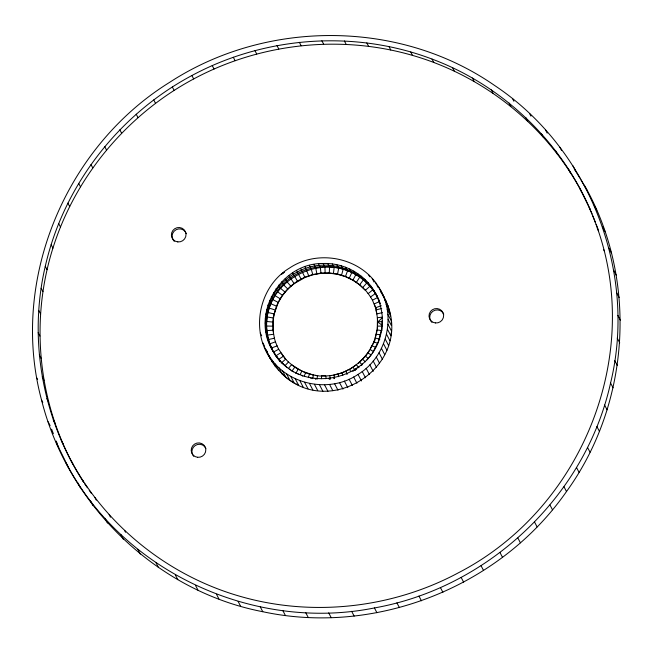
<?xml version="1.0" encoding="UTF-8"?>
<svg xmlns="http://www.w3.org/2000/svg" width="653" height="653" viewBox="0 0 653 653"><rect width="100%" height="100%" fill="white"/><g stroke="black" fill="none" stroke-linecap="round" stroke-linejoin="round"><path stroke-width="0.98" d="M273.215 351.494L275.786 355.909L280.741 352.742L285.802 359.436L278.684 349.257L273.501 352.04C249.503 315.693 280.096 262.8 323.064 263.486C342.825 262.759 362.635 272.832 373.287 289.573C378.258 297.237 381.115 306.135 382.136 315.162C382.87 317.611 380.56 345.062 382.34 320.582M83.486 482.004C42.616 418.94 28.112 339.576 45.277 266.293C63.684 185.444 118.822 114.471 191.892 75.536C264.8 36.25 354.448 29.638 432 59.056C502.524 85.331 560.747 141.244 590.557 210.266L579.529 187.835M72.752 463.793C37.499 398.354 30.536 318.901 52.926 248.116C75.479 176.188 127.278 114.455 193.672 78.948C260.025 43.31 340.131 34.372 412.541 55.399C483.906 75.928 546.275 125.678 581.317 191.256M377.287 328.581L377.45 317.97L376.055 309.946L381.727 308.428M266.742 351.796C283.108 384.144 328.377 394.592 358.032 374.406C387.156 356.865 397.489 314.828 378.242 286.414C360.219 257.135 317.693 249.013 289.467 268.081C259.274 286.177 250.246 329.414 270.162 358.35L268.285 354.497M388.021 306.061C410.378 367.753 328.679 419.544 282.055 373.802M66.108 462.985C122.87 572.061 254.548 632.104 374.422 607.943C488.264 587.773 585.545 496.198 610.571 383.025C637.524 272.219 589.586 148.46 494.443 85.363C399.383 19.402 265.926 19.435 169.429 82.466C65.194 147.145 9.469 280.896 41.539 400.011C67.847 504.859 156.157 591.169 262.792 611.714C376.136 636.079 500.32 586.623 566.494 491.554C630.121 403.75 638.291 279.713 584.394 185.232M266.057 332.002L267.657 335.054L273.566 334.254L272.938 322.068L274.146 313.987L278.317 302.445L282.578 295.409L287.9 289.099L294.152 283.671L304.935 277.484L312.803 274.799L320.99 273.354L329.292 273.183L337.511 274.293L345.437 276.643L352.881 280.194L359.648 284.847L365.59 290.487L359.509 284.569L352.734 279.917L345.29 276.374L337.364 274.015L329.153 272.913L320.852 273.085L312.665 274.529L304.796 277.215L297.433 281.068L290.773 285.998L284.969 291.875L280.161 298.576L276.48 305.914L273.24 317.733L272.889 329.945L274.423 338.23L268.603 339.47L267.012 336.417M321.431 378.724L321.627 375.834C352.604 377.826 380.87 348.669 377.303 317.701L382.16 317.178M390.984 334.842L391.196 332.85M316.966 379.336L317.529 375.516C320.37 377.361 327.716 373.271 325.774 378.724M379.809 339.299L375.149 337.944L376.969 329.936L381.801 330.549M275.501 355.363L274.211 352.906C301.311 397.93 375.997 380.201 381.654 328.549M374.006 349.926L378.209 341.968L381.597 329.651M312.616 378.65L313.481 374.879L317.676 375.785L315.244 375.402M308.347 377.622L309.506 373.924L313.628 375.149L301.874 371.1L291.54 364.701L288.422 368.455M375.018 338.997C375.385 343.682 365.86 349.828 373.475 351.167M304.184 376.259L305.628 372.659L308.681 373.883M300.143 374.577L301.874 371.1M295.76 373.418L298.258 369.239L305.775 372.936M358.489 363.378L365.517 356.318L369.818 350.22M372.161 353.306L373.655 350.988M291.989 371.084L294.805 367.108L298.397 369.516M367.027 359.819L371.1 354.816L368.023 353.012M285.075 365.558L288.487 362.048L294.952 367.378M281.247 363.044L285.655 359.158L288.487 362.048M361.215 365.484L362.276 364.023M382.429 317.66L377.663 322.043M356.865 368.235L352.775 371.443M278.374 359.591L283.206 356.326M367.802 282.406L369.851 286.332L365.443 290.21L368.202 293.638L372.749 289.826L370.692 285.883M281.998 273.885L284.088 272.366M350.326 369.084L356.424 364.701L358.758 367.745M355.15 370.022L356.66 368.953M284.12 272.285L281.614 274.162M368.055 293.36L370.545 296.976L375.361 293.54L377.654 297.442L372.471 300.225L376.471 309.914M334.589 378.658L333.928 374.879L342.05 372.928L349.469 369.239L350.71 371.598M268.31 340.752L269.901 343.796L275.444 341.846L277.06 345.894L271.534 347.992C258.702 321.162 271.607 286.455 298.037 273.387C323.823 259.159 359.46 267.787 375.075 292.993M376.324 309.636L374.259 303.89L379.638 301.515M375.736 307.685L381.287 305.735M382.364 312.616L376.912 313.93L376.055 309.946M331.691 375.532L329.847 375.516L330.198 379.344M382.242 321.635L377.516 321.774L382.527 325.594M382.274 326.092L377.548 326.133M380.022 334.76L376.365 334.246M373.769 341.837L377.393 343.2M375.589 347.257L372.234 345.886M295.964 383.891L297.744 384.813M291.956 370.92L293.491 371.867M290.797 380.846L294.185 382.968L290.765 376.414M368.374 358.456L365.517 356.318M274.782 353.999L280.251 361.133L286.798 367.296L286.267 366.292M278.578 370.243L285.198 376.691M70.965 460.381C106.006 525.951 168.376 575.701 239.741 596.23C312.15 617.256 392.257 608.318 458.61 572.681C587.455 506.124 649.531 341.127 589.21 207.76M365.411 361.795L362.758 359.428M362.195 364.896L359.77 362.317M278.945 360.276L280.096 361.664M275.403 366.415L278.717 370.512L275.297 363.958M574.305 168.956L579.913 178.171M380.307 290.96L386.356 301.71L382.927 295.156M375.361 293.54C338.785 236.884 248.156 279.68 269.901 343.796M375.026 293.417L376.071 294.903L373.287 289.573M275.786 355.909L277.574 358.309M272.546 362.35L275.542 366.692L272.121 360.138M84.58 483.702L87.469 487.815M89.208 490.289L91.526 493.586M355.167 370.382L353.175 367.378M580.917 179.869L586.892 190.015M377.369 296.895C363.664 268.089 324.949 256.613 297.319 272.015C271.068 285.018 258.188 319.276 270.538 346.082M370.406 296.707L372.471 300.225M274.325 353.224L271.917 349.012L273.501 352.04M270.024 358.073L272.685 362.627L269.256 356.073M594.254 205.54L596.76 210.315M572.926 165.789L575.432 170.564M602.458 226.575L604.964 231.35M559.939 147.317L561.604 150.5M608.955 248.205L611.461 252.989M545.508 129.939L547.173 133.122M613.706 270.309L616.212 275.093M529.714 113.753L530.962 116.136M616.677 292.748L619.175 297.523M512.654 98.864L513.903 101.248M617.844 315.375L620.35 320.158M617.216 338.058L619.721 342.841M614.783 360.66L617.289 365.435M610.571 383.025L613.069 387.809M604.588 405.04L607.094 409.815M596.891 426.548L599.397 431.323M587.52 447.419L590.026 452.203M576.534 467.54L579.031 472.323M563.988 486.771L566.494 491.554M549.981 505.006L552.479 509.789M534.587 522.114L537.084 526.898M517.894 538.015L520.4 542.798M568.281 168.76L570.787 173.535M597.266 228.403L598.605 230.966M555.54 150.631L557.327 154.043M603.641 249.634L604.531 251.34M541.378 133.579L543.157 136.991M525.877 117.695L527.665 121.107M509.144 103.084L510.924 106.504M491.276 89.845L493.056 93.257M472.38 78.042L474.168 81.454M452.578 67.757L454.366 71.169M432 59.056L433.78 62.468M410.753 51.987L412.541 55.399M388.984 46.592L390.772 50.003M366.823 42.91L368.61 46.322M344.4 40.968L346.188 44.38M321.864 40.764L323.651 44.175M299.352 42.306L301.139 45.726M276.994 45.596L278.782 49.008M380.764 290.691L384.046 296.968M254.931 50.591L256.719 54.003M378.242 286.414L381.523 292.691M384.739 299.784L388.16 306.339L390.633 315.962L387.213 309.408M376.936 285.32L377.981 287.328M375.385 282.349L376.291 284.088M386.168 304.543L389.596 311.097M372.202 278.521L374.079 282.112M368.733 274.962L369.671 276.758M387.866 314.338L391.286 320.892L391.498 324.876M375.581 293.466L377.654 297.442M377.548 297.523L378.275 298.911M379.189 301.735L380.283 303.825L378.642 299.605M388.119 319.317L391.408 325.602M364.643 279.166L366.684 283.067L362.733 287.549M387.98 324.312L391.408 330.867M361.231 276.195L363.256 280.064L359.648 284.847M387.449 329.283L390.878 335.838M357.591 273.493L359.599 277.337L356.358 282.39M353.738 271.085L355.738 274.905L352.881 280.194M386.519 334.205L389.947 340.76M500.018 552.585L502.524 557.368M349.706 268.987L351.681 272.774L349.233 278.276M385.205 339.046L388.633 345.6M345.51 267.216L347.469 270.971L345.437 276.643M383.515 343.78L386.935 350.334M233.309 57.276L235.096 60.688M341.176 265.779L343.119 269.493L341.519 275.313M381.45 348.367L384.731 354.652M336.744 264.677L338.67 268.359L337.511 274.293M379.034 352.8L382.462 359.354M332.222 263.926L334.132 267.575L333.422 273.583M327.651 263.526L329.545 267.142L329.292 273.183M376.275 357.028L379.556 363.305M323.064 263.486L324.933 267.061L325.137 273.109M481.073 565.751L483.571 570.534M373.19 361.036L376.471 367.321M318.468 263.804L320.321 267.338L320.99 273.354M369.802 364.807L373.23 371.361M212.249 65.61L214.037 69.022M313.913 264.473L315.742 267.975L316.868 273.925M366.129 368.3L369.418 374.577M309.416 265.493L311.228 268.954L312.803 274.799M362.203 371.508L365.484 377.785M358.701 366.937L358.921 367.353M305.008 266.857L308.82 275.99M358.032 374.406L361.46 380.96M300.715 268.554L304.935 277.484M461.157 577.432L463.654 582.215M353.648 376.969L356.93 383.254M301.18 279.272L296.568 270.579M191.892 75.536L193.672 78.948M345.894 371.369L346.898 373.728M346.784 373.932L347.053 374.447M349.086 379.197L352.367 385.482M297.58 281.337L292.585 272.913M342.05 372.928L342.841 375.377M294.152 283.671L288.797 275.542M344.36 381.066L347.788 387.621M338.099 374.193L338.678 376.708M290.92 286.267L286.92 281.712L285.222 278.464M339.511 382.568L342.939 389.115M287.9 289.099L283.565 284.863L281.884 281.639M333.585 378.005L333.912 378.642M334.565 383.686L337.993 390.241M440.408 587.545L442.905 592.328M285.116 292.152L280.472 288.259L278.807 285.059M329.03 378.675L329.381 379.344M329.553 384.421L332.842 390.706M282.578 295.409L277.664 291.883L275.999 288.708M172.351 86.996L174.131 90.408M280.308 298.845L275.142 295.703L273.493 292.552M324.508 384.772L327.937 391.318M278.317 302.445L272.93 299.711L271.297 296.576M319.456 384.723L322.884 391.278M315.277 378.552L315.685 379.336M276.619 306.184L271.044 303.865L269.42 300.755M314.428 384.291L317.709 390.567M310.763 377.801L311.187 378.618M275.231 310.044L269.501 308.151L267.885 305.057M274.146 313.987L268.293 312.542L266.685 309.457M309.457 383.458L312.885 390.012M418.948 596.034L421.446 600.817M273.378 318.011L267.452 317.007L265.844 313.93M301.988 375.263L302.453 376.152M304.576 382.25L308.004 388.804M272.938 322.068L266.955 321.513L265.355 318.452M297.792 373.492L298.274 374.414M272.823 326.149L266.832 326.051L265.232 322.99M153.749 99.917L155.536 103.329M299.817 380.666L303.245 387.221M273.036 330.214L267.061 330.573L265.461 327.512M295.205 378.716L298.625 385.27M289.908 368.986L290.422 369.965M275.444 341.846L274.276 337.952M278.684 349.257L276.913 345.617M282.855 363.313L283.394 364.341M279.696 360.072L280.251 361.133M286.528 373.761L289.956 380.315L285.949 377.352L282.52 370.798M276.815 356.603L278.088 359.044M269.95 344.955L272.252 349.355L270.938 346M278.766 367.517L282.194 374.071M260.286 333.079L261.698 335.764M262.759 342.703L264.636 346.286M264.571 347.323L267.852 353.608L266.408 349.902M396.91 602.85L399.407 607.633M136.216 114.218L137.995 117.63M374.422 607.943L376.928 612.726M119.842 129.808L121.621 133.228M351.641 611.29L354.138 616.073M104.733 146.607L106.512 150.019M328.696 612.865L331.193 617.648M90.979 164.491L92.767 167.911M305.726 612.661L308.224 617.444M78.678 183.362L80.466 186.782M282.88 610.677L285.377 615.461M67.896 203.107L69.675 206.519M260.294 606.931L262.792 611.714M58.697 223.595L60.484 227.007M238.108 601.429L240.606 606.213M51.146 244.695L52.926 248.116M45.277 266.293L47.065 269.705M216.461 594.23L218.959 599.013M41.139 288.242L42.927 291.662M195.484 585.357L197.981 590.141M38.756 310.42L40.543 313.832M175.306 574.877L177.804 579.66M38.135 332.679L39.923 336.091M156.051 562.853L158.548 567.637M39.286 354.881L41.074 358.293M137.84 549.353L140.338 554.136M124.617 530.522L125.515 532.228M42.2 376.895L43.988 380.307M120.789 534.464L123.286 539.247M109.124 514.637L110.463 517.2M36.788 377.907L37.621 379.499M46.861 398.583L48.64 401.995M94.954 497.586L96.293 500.149M104.994 518.278L107.492 523.061M53.236 419.814L55.015 423.226M41.539 400.011L42.788 402.395M82.213 479.457L83.551 482.02M61.284 440.457L63.072 443.869M90.555 500.9L93.053 505.683M48.036 421.642L50.118 425.625M77.568 482.428L80.066 487.211M56.24 442.677L68.598 467.76M376.659 295.531L379.238 300.707M590.998 211.172L592.091 213.988M592.826 215.865L595.389 222.436M596.124 224.314L597.952 228.999M386.217 301.433L388.16 306.339M51.603 429.168L53.383 433.739M56.24 441.061L57.309 443.803M58.019 445.632L58.737 447.46M173.551 240.508A7.346 7.183 -27.6 0 1 176.024 229.758A7.346 7.183 -27.6 0 1 186.35 233.652M174.31 241.349A7.346 7.183 -27.6 0 1 173.918 240.941M193.712 456.333A7.346 7.183 -27.6 0 1 195.32 445.436A7.346 7.183 -27.6 0 1 205.94 448.513M431.919 322.386A7.346 7.183 -27.6 0 1 432.898 311.244A7.346 7.183 -27.6 0 1 443.754 314.166M177.836 241.912A7.346 7.183 -27.6 0 0 185.436 231.758A7.346 7.183 -27.6 0 0 172.849 230.501A7.346 7.183 -27.6 0 0 177.836 241.912M197.63 457.296A7.346 7.183 -27.6 0 0 205.23 447.15A7.346 7.183 -27.6 0 0 192.651 445.893A7.346 7.183 -27.6 0 0 197.63 457.296M435.445 322.949A7.346 7.183 -27.6 0 0 443.044 312.795A7.346 7.183 -27.6 0 0 430.466 311.538A7.346 7.183 -27.6 0 0 435.445 322.949"/></g></svg>
